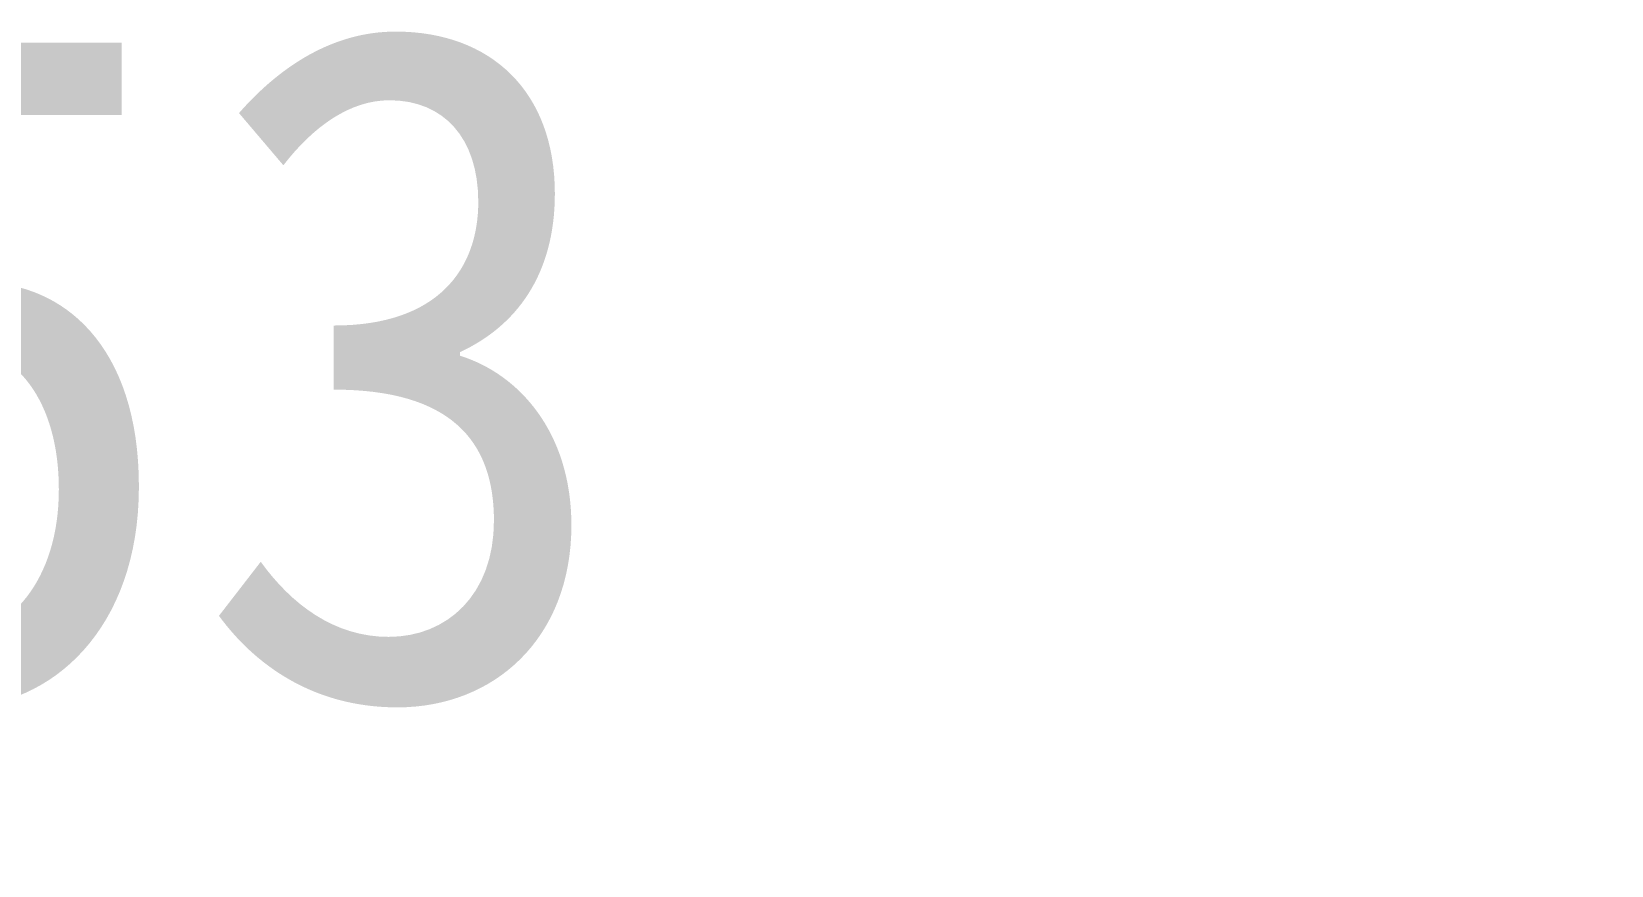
# Model space of a CAD drawing. Header units: millimetres. Extents: x 12262 to 13058, y 1103 to 1809.
# Drawn here: x 12641.1 to 12993.1, y 1623.5 to 1809.3 of the extents above; entities that cross this region are included whole.
import ezdxf
from ezdxf.enums import TextEntityAlignment as Align
from ezdxf.xclip import XClip

# ---------------------------------------------------------------- set-up
doc = ezdxf.new("R2010")
doc.units = ezdxf.units.MM
doc.header["$LTSCALE"] = 10
doc.header["$MEASUREMENT"] = 0
doc.header["$XCLIPFRAME"] = 2
doc.layers.add('TX-PAPR', color=2, linetype='Continuous', plot=False)
doc.layers.add('TZ-BASE', color=253, linetype='Continuous')
doc.styles.get("Standard").update_dxf_attribs({"font": 'GulimChe.ttf'})

# ---------------------------------------------------------------- blocks, each defined once
blk = doc.blocks.new('JD-GJG5SREGSF3')
at = {"layer": 'TZ-BASE'}
for p, q in [((339.97, -162.5), (285.76, 216.96)), ((441.76, -167.93), (388.25, 206.61)), ((543.55, -173.36), (490.75, 196.27)), ((645.34, -178.79), (593.24, 185.92))]:
    blk.add_line(p, q, dxfattribs=at)

msp = doc.modelspace()

# ---------------------------------------------------------------- block references
at = {"layer": 'TZ-BASE'}
ref = msp.add_blockref('JD-GJG5SREGSF3', (12347.77, 1481.3), dxfattribs=at)
XClip(ref).set_block_clipping_path([(702.4831646336, 75.0000000057), (697.2310198304, -74.9999999943), (2.6260725488, -75), (-2.6260722576, 75)])

# ---------------------------------------------------------------- texts
at = {"layer": 'TX-PAPR'}
msp.add_text('53', height=150, dxfattribs=at).set_placement((12676.68, 1736.18), align=Align.MIDDLE_CENTER)

doc.saveas('drawing.dxf')
